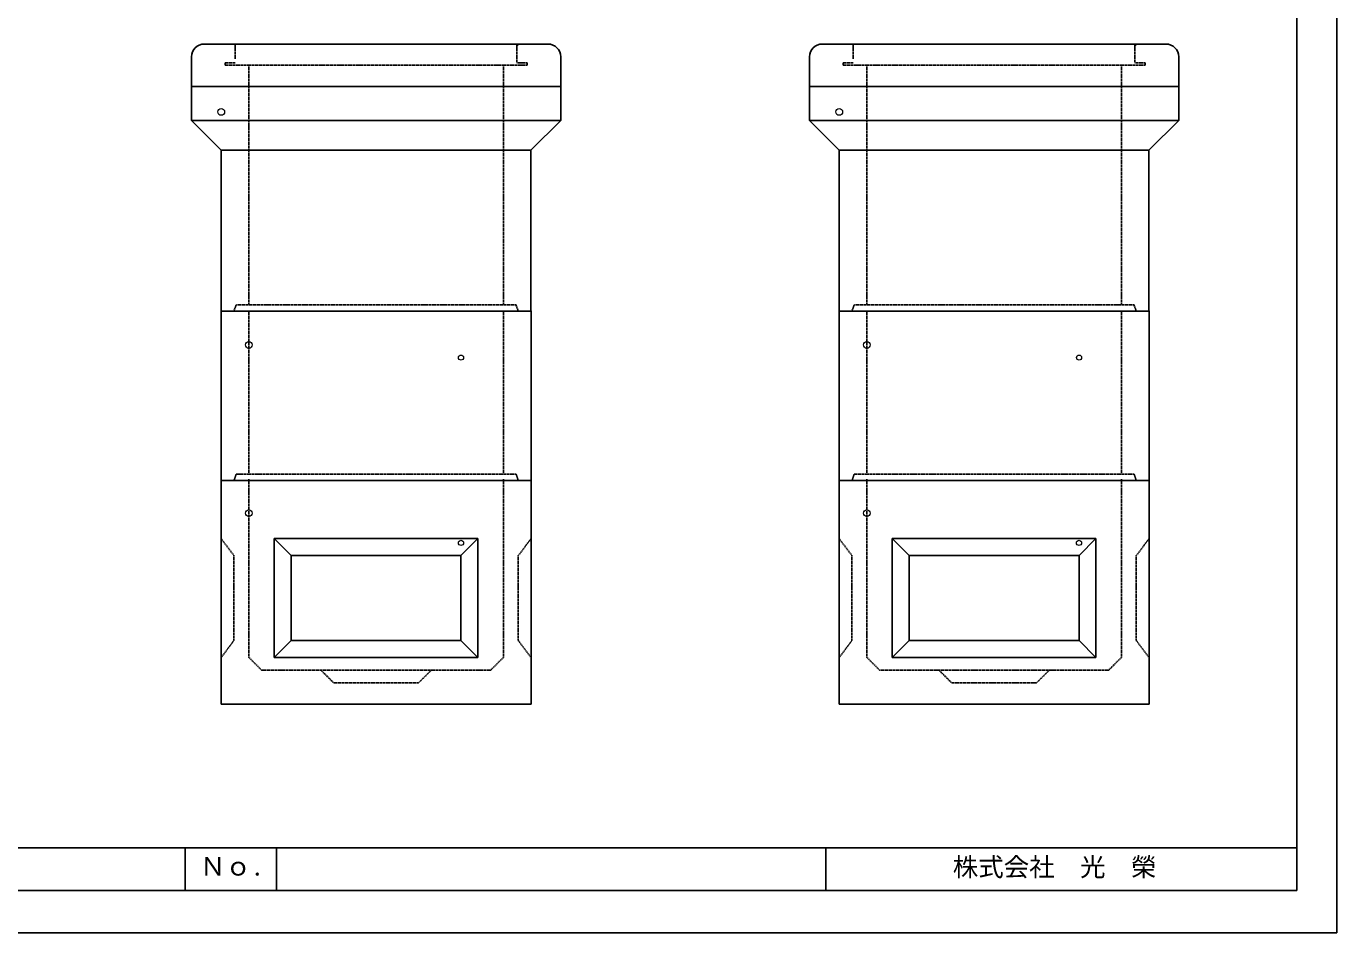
# Model space of a CAD drawing. Units: millimetres, scale not verified. Extents: x -297 to 298, y -210 to 211.
# Drawn here: x -11 to 297.9, y -210 to 3.8 of the extents above; entities that cross this region are included whole.
import ezdxf
from ezdxf.enums import TextEntityAlignment as Align

# ---------------------------------------------------------------- set-up
doc = ezdxf.new("R2010")
doc.units = ezdxf.units.MM
doc.linetypes.add('USER2', pattern=[4.7625, 3.175, -1.5875])
doc.layers.add('0-0', color=7, linetype='Continuous')
for name, color, linetype, lineweight in [('0-1_0', 9, 'Continuous', 25), ('0-3_pen1実線', 4, 'Continuous', 13), ('0-4_pen2実線', 3, 'Continuous', 13), ('0-5_pen3実線', 7, 'Continuous', 25), ('0-6_pen4実線', 7, 'Continuous', 25), ('0-7_pen2破線', 3, 'USER2', 25)]:
    doc.layers.add(name, color=color, linetype=linetype, lineweight=lineweight)
doc.styles.add('ＭＳ ゴシック', font='')
doc.styles.get('ＭＳ ゴシック').set_extended_font_data('MS Gothic')

# ---------------------------------------------------------------- blocks, each defined once
blk = doc.blocks.new('部分図 1')
at = {"layer": '0-1_0'}
blk.add_lwpolyline([(0.1, 0.3), (11898.1, 0.3), (11898.1, 8410.3), (0.1, 8410.3)], close=True, dxfattribs=at)
at = {"layer": '0-3_pen1実線'}
for p, q in [((8033.89, 4181.95), (8043.26, 4191.32)), ((10946.89, 4181.95), (10956.26, 4191.32))]:
    blk.add_line(p, q, dxfattribs=at)
at = {"layer": '0-4_pen2実線'}
for centre, radius in [((6639.91, 3871.13), 16), ((9552.91, 3871.13), 16), ((6770.07, 2772.68), 16), ((9683.07, 2772.68), 16), ((7770.07, 2712.68), 12), ((10683.07, 2712.68), 12), ((6770.01, 1979), 16), ((9683.01, 1979), 16), ((7770.01, 1839), 12), ((10683.01, 1839), 12)]:
    blk.add_circle(centre, radius, dxfattribs=at)
at = {"layer": '0-5_pen3実線'}
for p, q in [((6559.89, 4191.32), (8179.89, 4191.32)), ((9472.89, 4191.32), (11092.89, 4191.32)), ((6499.89, 4131.32), (6499.89, 3991.32)), ((8239.89, 4131.32), (8239.89, 3991.32)), ((9412.89, 4131.32), (9412.89, 3991.32)), ((11152.89, 4131.32), (11152.89, 3991.32)), ((6499.91, 3991.13), (8239.91, 3991.13)), ((6499.91, 3991.13), (6499.91, 3831.13)), ((8239.91, 3991.13), (8239.91, 3831.13)), ((9412.91, 3991.13), (11152.91, 3991.13)), ((9412.91, 3991.13), (9412.91, 3831.13)), ((11152.91, 3991.13), (11152.91, 3831.13)), ((6499.91, 3831.13), (8239.91, 3831.13)), ((6639.91, 3691.13), (6499.91, 3831.13)), ((8099.91, 3691.13), (8239.91, 3831.13)), ((9412.91, 3831.13), (11152.91, 3831.13)), ((9552.91, 3691.13), (9412.91, 3831.13)), ((11012.91, 3691.13), (11152.91, 3831.13)), ((6639.91, 3691.13), (8099.91, 3691.13)), ((6639.91, 3691.13), (6639.91, 2931.13)), ((8099.91, 3691.13), (8099.91, 2931.13)), ((9552.91, 3691.13), (11012.91, 3691.13)), ((9552.91, 3691.13), (9552.91, 2931.13)), ((11012.91, 3691.13), (11012.91, 2931.13)), ((6639.91, 2931.13), (8099.91, 2931.13)), ((6640.07, 2932.68), (6640.07, 2132.68)), ((8100.07, 2932.68), (8100.07, 2132.68)), ((9552.91, 2931.13), (11012.91, 2931.13)), ((9553.07, 2932.68), (9553.07, 2132.68)), ((11013.07, 2932.68), (11013.07, 2132.68)), ((6640.01, 2139), (6640.01, 1079)), ((6640.07, 2132.68), (8100.07, 2132.68)), ((8100.01, 2139), (8100.01, 1079)), ((9553.01, 2139), (9553.01, 1079)), ((9553.07, 2132.68), (11013.07, 2132.68)), ((11013.01, 2139), (11013.01, 1079)), ((6890.01, 1859), (6890.01, 1299)), ((6890.01, 1859), (6970.01, 1779)), ((6890.01, 1859), (7370.01, 1859)), ((7370.01, 1859), (7850.01, 1859)), ((7850.01, 1859), (7770.01, 1779)), ((7850.01, 1859), (7850.01, 1299)), ((9803.01, 1859), (9803.01, 1299)), ((9803.01, 1859), (9883.01, 1779)), ((9803.01, 1859), (10283.01, 1859)), ((10283.01, 1859), (10763.01, 1859)), ((10763.01, 1859), (10683.01, 1779)), ((10763.01, 1859), (10763.01, 1299)), ((6970.01, 1779), (6970.01, 1379)), ((6970.01, 1779), (7370.01, 1779)), ((7370.01, 1779), (7770.01, 1779)), ((7770.01, 1779), (7770.01, 1379)), ((9883.01, 1779), (9883.01, 1379)), ((9883.01, 1779), (10283.01, 1779)), ((10283.01, 1779), (10683.01, 1779)), ((10683.01, 1779), (10683.01, 1379)), ((6890.01, 1299), (6970.01, 1379)), ((6970.01, 1379), (7370.01, 1379)), ((7370.01, 1379), (7770.01, 1379)), ((7850.01, 1299), (7770.01, 1379)), ((9803.01, 1299), (9883.01, 1379)), ((9883.01, 1379), (10283.01, 1379)), ((10283.01, 1379), (10683.01, 1379)), ((10763.01, 1299), (10683.01, 1379)), ((6890.01, 1299), (7370.01, 1299)), ((7370.01, 1299), (7850.01, 1299)), ((9803.01, 1299), (10283.01, 1299)), ((10283.01, 1299), (10763.01, 1299)), ((6640.01, 1079), (8100.01, 1079)), ((9553.01, 1079), (11013.01, 1079)), ((6900.1, 400.3), (6900.1, 200.3))]:
    blk.add_line(p, q, dxfattribs=at)
for centre, start, end in [((6559.89, 4131.32), 90, 180), ((8179.89, 4131.32), 0, 90), ((9472.89, 4131.32), 90, 180), ((11092.89, 4131.32), 0, 90)]:
    blk.add_arc(centre, 60, start, end, dxfattribs=at)
at = {"layer": '0-6_pen4実線'}
for p, q in [((200.1, 400.3), (11709.1, 400.3)), ((6470.1, 400.3), (6470.1, 200.3)), ((9490.1, 400.3), (9490.1, 200.3))]:
    blk.add_line(p, q, dxfattribs=at)
blk.add_lwpolyline([(200.1, 200.3), (11709.1, 200.3), (11709.1, 8215.3), (200.1, 8215.3)], close=True, dxfattribs=at)
at = {"layer": '0-7_pen2破線'}
for p, q in [((6705.89, 4191.32), (6705.89, 4121.32)), ((8033.89, 4191.32), (8033.89, 4103.32)), ((9618.89, 4191.32), (9618.89, 4121.32)), ((10946.89, 4191.32), (10946.89, 4103.32)), ((6657.89, 4103.32), (6705.89, 4103.32)), ((6657.89, 4103.32), (6657.89, 4091.32)), ((6657.89, 4091.32), (7969.89, 4091.32)), ((6769.89, 4091.32), (6769.89, 3991.32)), ((8081.89, 4091.32), (7969.89, 4091.32)), ((7969.89, 4091.32), (7969.89, 3991.32)), ((8081.89, 4103.32), (8033.89, 4103.32)), ((8081.89, 4103.32), (8081.89, 4091.32)), ((9570.89, 4103.32), (9618.89, 4103.32)), ((9570.89, 4103.32), (9570.89, 4091.32)), ((9570.89, 4091.32), (10882.89, 4091.32)), ((9682.89, 4091.32), (9682.89, 3991.32)), ((10994.89, 4091.32), (10882.89, 4091.32)), ((10882.89, 4091.32), (10882.89, 3991.32)), ((10994.89, 4103.32), (10946.89, 4103.32)), ((10994.89, 4103.32), (10994.89, 4091.32)), ((6769.91, 3991.13), (6769.91, 2961.13)), ((7969.91, 3991.13), (7969.91, 2961.13)), ((9682.91, 3991.13), (9682.91, 2961.13)), ((10882.91, 3991.13), (10882.91, 2961.13)), ((6699.91, 2931.13), (6709.91, 2961.13)), ((8029.91, 2961.13), (6709.91, 2961.13)), ((6770.07, 2932.68), (6770.07, 2162.68)), ((7970.07, 2932.68), (7970.07, 2162.68)), ((8039.91, 2931.13), (8029.91, 2961.13)), ((9612.91, 2931.13), (9622.91, 2961.13)), ((10942.91, 2961.13), (9622.91, 2961.13)), ((9683.07, 2932.68), (9683.07, 2162.68)), ((10883.07, 2932.68), (10883.07, 2162.68)), ((10952.91, 2931.13), (10942.91, 2961.13)), ((6700.07, 2132.68), (6710.07, 2162.68)), ((7370.07, 2162.68), (6710.07, 2162.68)), ((8030.07, 2162.68), (7370.07, 2162.68)), ((8040.07, 2132.68), (8030.07, 2162.68)), ((9613.07, 2132.68), (9623.07, 2162.68)), ((10283.07, 2162.68), (9623.07, 2162.68)), ((10943.07, 2162.68), (10283.07, 2162.68)), ((10953.07, 2132.68), (10943.07, 2162.68)), ((6770.01, 2139), (6770.01, 1299)), ((7970.01, 2139), (7970.01, 1299)), ((9683.01, 2139), (9683.01, 1299)), ((10883.01, 2139), (10883.01, 1299)), ((6640.01, 1859), (6700.01, 1779)), ((9553.01, 1859), (9613.01, 1779)), ((6770.01, 1299), (6830.01, 1239)), ((7970.01, 1299), (7910.01, 1239)), ((9683.01, 1299), (9743.01, 1239)), ((10883.01, 1299), (10823.01, 1239)), ((6830.01, 1239), (7370.01, 1239)), ((7110.01, 1239), (7170.01, 1179)), ((7370.01, 1239), (7910.01, 1239)), ((7630.01, 1239), (7570.01, 1179)), ((9743.01, 1239), (10283.01, 1239)), ((10023.01, 1239), (10083.01, 1179)), ((10283.01, 1239), (10823.01, 1239)), ((10543.01, 1239), (10483.01, 1179)), ((7170.01, 1179), (7370.01, 1179)), ((7370.01, 1179), (7570.01, 1179)), ((10083.01, 1179), (10283.01, 1179)), ((10283.01, 1179), (10483.01, 1179))]:
    blk.add_line(p, q, dxfattribs=at)
for points in [[(8100.01, 1859), (8040.01, 1779), (8040.01, 1379), (8100.01, 1299)], [(11013.01, 1859), (10953.01, 1779), (10953.01, 1379), (11013.01, 1299)], [(6700.01, 1779), (6700.01, 1379), (6640.01, 1299)], [(9613.01, 1779), (9613.01, 1379), (9553.01, 1299)]]:
    blk.add_lwpolyline(points, dxfattribs=at)
at = {"layer": '0-5_pen3実線', "style": 'ＭＳ ゴシック'}
for s, p in [('Ｎｏ.', (6539.8, 243.63)), ('株式会社\u3000光\u3000榮', (10088.1, 240.3))]:
    blk.add_text(s, height=87.98, dxfattribs=at).set_placement(p, align=Align.BOTTOM_LEFT)

msp = doc.modelspace()

# ---------------------------------------------------------------- block references
at = {"layer": '0-0', "xscale": 0.05, "yscale": 0.05}
msp.add_blockref('部分図 1', (-297, -210), dxfattribs=at)

doc.saveas('drawing.dxf')
